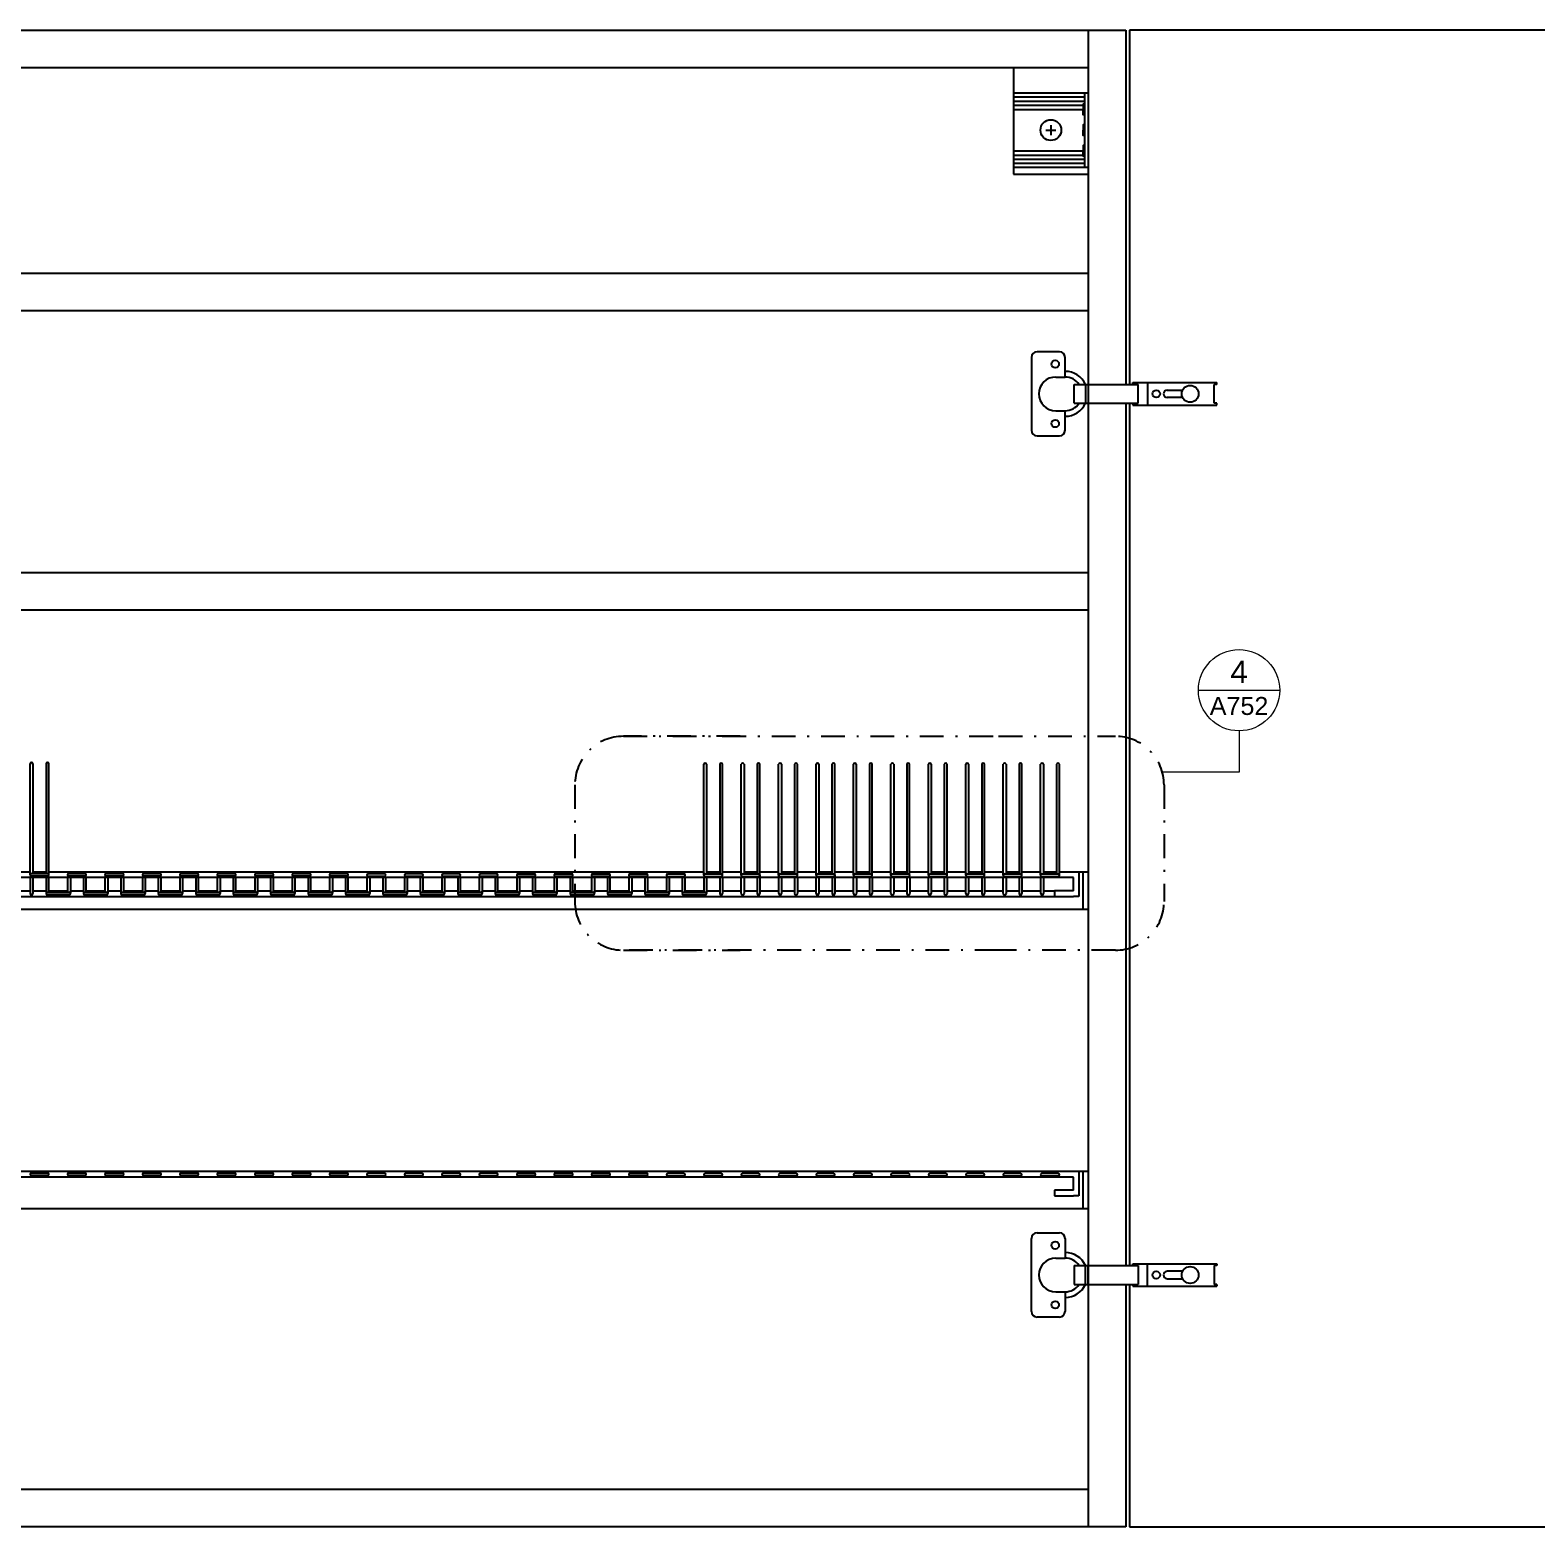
# Model space of a CAD drawing. Header units: millimetres. Extents: x 6386 to 13167, y 3420 to 7732.
# Drawn here: x 6509.9 to 6590.3, y 3715.3 to 3795.3 of the extents above; entities that cross this region are included whole.
import ezdxf
from ezdxf.enums import TextEntityAlignment as Align

# ---------------------------------------------------------------- set-up
doc = ezdxf.new("R2010")
doc.units = ezdxf.units.MM
doc.linetypes.add('TRATTOPUNTO', pattern=[25.4, 12.7, -6.35, 0, -6.35])
doc.layers.add('A-ANNO-SYMB', color=3, linetype='Continuous', lineweight=15)
for name, color, linetype in [('prospetti', 2, 'Continuous'), ('simboli tratteggiati', 1, 'Continuous'), ('viti', 5, 'Continuous')]:
    doc.layers.add(name, color=color, linetype=linetype)
doc.styles.add('ARIAL', font='arial.ttf')
doc.styles.get("Standard").update_dxf_attribs({"font": 'arial.ttf'})

# ---------------------------------------------------------------- blocks, each defined once
blk = doc.blocks.new('DETAGLI')
at = {"layer": 'A-ANNO-SYMB', "linetype": 'Continuous'}
blk.add_line((486.66, 356.17), (504.76, 356.17), dxfattribs=at)
blk.add_circle((495.71, 356.17), 9.05, dxfattribs=at)
for tag, p in [('TAVOLA', (495.71, 362.76)), ('SEZIONE', (495.71, 354.67))]:
    blk.add_attdef(tag, text='', height=5, dxfattribs=at).set_placement(p, align=Align.TOP_CENTER)

msp = doc.modelspace()

# ---------------------------------------------------------------- linework, layer by layer
at = {"layer": 'A-ANNO-SYMB'}
for p, q in [((6574.497, 3757.813), (6574.497, 3755.613)), ((6574.497, 3755.613), (6570.382, 3755.613))]:
    msp.add_line(p, q, dxfattribs=at)
at = {"layer": 'prospetti'}
for p, q in [((6488.431, 3795.268), (6568.431, 3795.268)), ((6566.431, 3795.268), (6566.431, 3715.268)), ((6568.431, 3795.268), (6568.431, 3776.327)), ((6608.431, 3795.268), (6568.631, 3795.268)), ((6568.631, 3795.268), (6568.631, 3776.327)), ((6490.431, 3793.268), (6566.431, 3793.268)), ((6562.431, 3793.268), (6562.431, 3787.567)), ((6562.431, 3787.567), (6566.431, 3787.567)), ((6566.431, 3782.268), (6490.431, 3782.268)), ((6566.431, 3780.268), (6490.431, 3780.268)), ((6568.431, 3775.327), (6568.431, 3729.232)), ((6568.631, 3775.327), (6568.631, 3729.232)), ((6566.431, 3766.268), (6490.431, 3766.268)), ((6566.431, 3764.268), (6490.431, 3764.268)), ((6566.431, 3748.268), (6490.431, 3748.268)), ((6566.431, 3732.268), (6490.431, 3732.268)), ((6568.431, 3728.232), (6568.431, 3715.268)), ((6568.631, 3728.232), (6568.631, 3715.268)), ((6566.431, 3717.268), (6490.431, 3717.268)), ((6568.431, 3715.268), (6488.431, 3715.268)), ((6568.631, 3715.268), (6608.431, 3715.268))]:
    msp.add_line(p, q, dxfattribs=at)
at = {"layer": 'simboli tratteggiati', "linetype": 'TRATTOPUNTO', "ltscale": 0.1}
for p, q in [((6541.591, 3757.524), (6561.639, 3757.524)), ((6561.639, 3746.09), (6541.591, 3746.09))]:
    msp.add_line(p, q, dxfattribs=at)
for points in [[(6547.828, 3757.524), (6541.591, 3757.524, 0.414214), (6538.992, 3754.925), (6538.992, 3748.688, 0.414214), (6541.591, 3746.09), (6547.828, 3746.09)], [(6561.639, 3757.524), (6567.876, 3757.524, -0.414214), (6570.475, 3754.925), (6570.475, 3748.688, -0.414214), (6567.876, 3746.09), (6561.639, 3746.09)]]:
    msp.add_lwpolyline(points, format="xyb", dxfattribs=at)
at = {"layer": 'viti'}
for p, q in [((6562.431, 3791.923), (6562.431, 3787.923)), ((6562.431, 3791.923), (6566.431, 3791.923)), ((6562.431, 3791.923), (6562.431, 3787.923)), ((6562.431, 3791.696), (6566.231, 3791.696)), ((6562.431, 3791.477), (6566.231, 3791.477)), ((6566.231, 3791.923), (6566.231, 3790.947)), ((6562.431, 3791.265), (6566.159, 3791.265)), ((6562.431, 3791.028), (6566.159, 3791.028)), ((6566.231, 3790.947), (6566.231, 3790.003)), ((6566.231, 3790.003), (6566.231, 3788.899)), ((6562.431, 3788.818), (6566.159, 3788.818)), ((6562.431, 3788.58), (6566.159, 3788.58)), ((6562.431, 3788.369), (6566.231, 3788.369)), ((6562.431, 3788.149), (6566.231, 3788.149)), ((6566.231, 3788.899), (6566.231, 3787.923)), ((6566.431, 3787.923), (6562.431, 3787.923)), ((6563.39, 3777.777), (6563.39, 3773.877)), ((6564.89, 3778.077), (6563.69, 3778.077)), ((6565.19, 3776.727), (6565.19, 3777.777)), ((6564.69, 3776.727), (6565.19, 3776.727)), ((6565.68, 3776.327), (6569.101, 3776.327)), ((6565.68, 3775.327), (6565.68, 3776.327)), ((6566.281, 3776.327), (6566.281, 3775.327)), ((6566.431, 3776.327), (6566.431, 3775.327)), ((6568.801, 3776.427), (6573.301, 3776.427)), ((6568.801, 3776.327), (6568.801, 3776.427)), ((6569.101, 3775.327), (6569.101, 3776.327)), ((6569.593, 3776.427), (6569.593, 3775.227)), ((6573.151, 3775.327), (6573.151, 3776.327)), ((6573.301, 3776.327), (6573.151, 3776.327)), ((6573.301, 3776.327), (6573.301, 3776.427)), ((6565.68, 3775.327), (6569.101, 3775.327)), ((6568.801, 3775.327), (6568.801, 3775.227)), ((6568.801, 3775.227), (6573.301, 3775.227)), ((6570.644, 3776.027), (6571.468, 3776.027)), ((6571.468, 3775.627), (6570.644, 3775.627)), ((6573.301, 3775.327), (6573.151, 3775.327)), ((6573.301, 3775.227), (6573.301, 3775.327)), ((6564.69, 3774.927), (6565.19, 3774.927)), ((6565.19, 3773.877), (6565.19, 3774.927)), ((6563.69, 3773.577), (6564.89, 3773.577)), ((6509.885, 3750.118), (6509.885, 3756.049)), ((6510.035, 3756.049), (6510.035, 3750.193)), ((6510.735, 3756.049), (6510.735, 3750.193)), ((6510.885, 3750.118), (6510.885, 3756.049)), ((6545.884, 3750.096), (6545.884, 3756.026)), ((6546.034, 3756.026), (6546.034, 3750.171)), ((6546.734, 3756.026), (6546.734, 3750.171)), ((6546.884, 3750.096), (6546.884, 3756.026)), ((6547.884, 3750.096), (6547.884, 3756.026)), ((6548.034, 3756.026), (6548.034, 3750.171)), ((6548.734, 3756.026), (6548.734, 3750.171)), ((6548.884, 3750.096), (6548.884, 3756.026)), ((6549.884, 3750.096), (6549.884, 3756.026)), ((6550.034, 3756.026), (6550.034, 3750.171)), ((6550.734, 3756.026), (6550.734, 3750.171)), ((6550.884, 3750.096), (6550.884, 3756.026)), ((6551.884, 3750.096), (6551.884, 3756.026)), ((6552.034, 3756.026), (6552.034, 3750.171)), ((6552.734, 3756.026), (6552.734, 3750.171)), ((6552.884, 3750.096), (6552.884, 3756.026)), ((6553.884, 3750.095), (6553.884, 3756.026)), ((6554.034, 3756.026), (6554.034, 3750.17)), ((6554.734, 3756.026), (6554.734, 3750.17)), ((6554.884, 3750.095), (6554.884, 3756.026)), ((6555.884, 3750.095), (6555.884, 3756.026)), ((6556.034, 3756.026), (6556.034, 3750.17)), ((6556.734, 3756.026), (6556.734, 3750.17)), ((6556.884, 3750.095), (6556.884, 3756.026)), ((6557.884, 3750.095), (6557.884, 3756.026)), ((6558.034, 3756.026), (6558.034, 3750.17)), ((6558.734, 3756.026), (6558.734, 3750.17)), ((6558.884, 3750.095), (6558.884, 3756.026)), ((6559.884, 3750.095), (6559.884, 3756.026)), ((6560.034, 3756.026), (6560.034, 3750.17)), ((6560.734, 3756.026), (6560.734, 3750.17)), ((6560.884, 3750.095), (6560.884, 3756.026)), ((6561.884, 3750.095), (6561.884, 3756.026)), ((6562.034, 3756.026), (6562.034, 3750.17)), ((6562.734, 3756.026), (6562.734, 3750.17)), ((6562.884, 3750.095), (6562.884, 3756.026)), ((6563.884, 3750.095), (6563.884, 3756.026)), ((6564.034, 3756.026), (6564.034, 3750.17)), ((6564.734, 3756.026), (6564.734, 3750.17)), ((6564.884, 3750.095), (6564.884, 3756.026)), ((6565.631, 3749.968), (6492.735, 3749.968)), ((6509.885, 3750.268), (6508.885, 3750.268)), ((6509.885, 3749.968), (6509.885, 3749.118)), ((6509.954, 3750.193), (6510.816, 3750.193)), ((6510.816, 3750.043), (6509.954, 3750.043)), ((6510.735, 3750.268), (6510.035, 3750.268)), ((6510.035, 3749.968), (6510.035, 3749.118)), ((6510.735, 3749.968), (6510.735, 3749.118)), ((6545.884, 3750.268), (6510.885, 3750.268)), ((6510.885, 3749.193), (6510.885, 3749.968)), ((6511.885, 3749.968), (6511.885, 3749.193)), ((6511.954, 3750.193), (6512.816, 3750.193)), ((6512.816, 3750.043), (6511.954, 3750.043)), ((6512.035, 3749.968), (6512.035, 3749.118)), ((6512.735, 3749.968), (6512.735, 3749.118)), ((6512.885, 3749.193), (6512.885, 3749.968)), ((6513.885, 3749.968), (6513.885, 3749.193)), ((6513.954, 3750.193), (6514.816, 3750.193)), ((6514.816, 3750.043), (6513.954, 3750.043)), ((6514.035, 3749.968), (6514.035, 3749.118)), ((6514.735, 3749.968), (6514.735, 3749.118)), ((6514.885, 3749.193), (6514.885, 3749.968)), ((6515.885, 3749.968), (6515.885, 3749.193)), ((6515.954, 3750.193), (6516.816, 3750.193)), ((6516.816, 3750.043), (6515.954, 3750.043)), ((6516.035, 3749.968), (6516.035, 3749.118)), ((6516.735, 3749.968), (6516.735, 3749.118)), ((6516.885, 3749.193), (6516.885, 3749.968)), ((6517.885, 3749.968), (6517.885, 3749.193)), ((6517.954, 3750.193), (6518.816, 3750.193)), ((6518.816, 3750.043), (6517.954, 3750.043)), ((6518.035, 3749.968), (6518.035, 3749.118)), ((6518.735, 3749.968), (6518.735, 3749.118)), ((6518.885, 3749.193), (6518.885, 3749.968)), ((6519.885, 3749.968), (6519.885, 3749.193)), ((6519.954, 3750.193), (6520.816, 3750.193)), ((6520.816, 3750.043), (6519.954, 3750.043)), ((6520.035, 3749.968), (6520.035, 3749.118)), ((6520.735, 3749.968), (6520.735, 3749.118)), ((6520.885, 3749.193), (6520.885, 3749.968)), ((6521.885, 3749.968), (6521.885, 3749.193)), ((6521.954, 3750.193), (6522.816, 3750.193)), ((6522.816, 3750.043), (6521.954, 3750.043)), ((6522.035, 3749.968), (6522.035, 3749.118)), ((6522.735, 3749.968), (6522.735, 3749.118)), ((6522.885, 3749.193), (6522.885, 3749.968)), ((6523.885, 3749.968), (6523.885, 3749.193)), ((6523.954, 3750.193), (6524.816, 3750.193)), ((6524.816, 3750.043), (6523.954, 3750.043)), ((6524.035, 3749.968), (6524.035, 3749.118)), ((6524.735, 3749.968), (6524.735, 3749.118)), ((6524.885, 3749.193), (6524.885, 3749.968)), ((6525.885, 3749.968), (6525.885, 3749.193)), ((6525.954, 3750.193), (6526.816, 3750.193)), ((6526.816, 3750.043), (6525.954, 3750.043)), ((6526.035, 3749.968), (6526.035, 3749.118)), ((6526.735, 3749.968), (6526.735, 3749.118)), ((6526.885, 3749.193), (6526.885, 3749.968)), ((6527.885, 3750.118), (6527.885, 3750.1)), ((6527.885, 3749.968), (6527.885, 3749.193)), ((6527.954, 3750.184), (6528.816, 3750.184)), ((6528.816, 3750.034), (6527.954, 3750.034)), ((6528.035, 3749.968), (6528.035, 3749.118)), ((6528.735, 3749.968), (6528.735, 3749.118)), ((6528.885, 3749.193), (6528.885, 3749.968)), ((6529.885, 3750.118), (6529.885, 3750.1)), ((6529.885, 3749.968), (6529.885, 3749.193)), ((6529.954, 3750.184), (6530.816, 3750.184)), ((6530.816, 3750.034), (6529.954, 3750.034)), ((6530.035, 3749.968), (6530.035, 3749.118)), ((6530.735, 3749.968), (6530.735, 3749.118)), ((6530.885, 3749.193), (6530.885, 3749.968)), ((6531.885, 3750.118), (6531.885, 3750.1)), ((6531.885, 3749.968), (6531.885, 3749.193)), ((6531.954, 3750.184), (6532.816, 3750.184)), ((6532.816, 3750.034), (6531.954, 3750.034)), ((6532.035, 3749.968), (6532.035, 3749.118)), ((6532.735, 3749.968), (6532.735, 3749.118)), ((6532.885, 3749.193), (6532.885, 3749.968)), ((6533.885, 3750.118), (6533.885, 3750.1)), ((6533.885, 3749.968), (6533.885, 3749.193)), ((6533.954, 3750.184), (6534.816, 3750.184)), ((6534.816, 3750.034), (6533.954, 3750.034)), ((6534.035, 3749.968), (6534.035, 3749.118)), ((6534.735, 3749.968), (6534.735, 3749.118)), ((6534.885, 3749.193), (6534.885, 3749.968)), ((6535.885, 3750.118), (6535.885, 3750.09)), ((6535.885, 3749.968), (6535.885, 3749.193)), ((6535.954, 3750.177), (6536.815, 3750.177)), ((6536.815, 3750.027), (6535.954, 3750.027)), ((6536.035, 3749.968), (6536.035, 3749.118)), ((6536.735, 3749.968), (6536.735, 3749.118)), ((6536.885, 3749.193), (6536.885, 3749.968)), ((6537.885, 3750.118), (6537.885, 3750.09)), ((6537.885, 3749.968), (6537.885, 3749.193)), ((6537.954, 3750.177), (6538.815, 3750.177)), ((6538.815, 3750.027), (6537.954, 3750.027)), ((6538.035, 3749.968), (6538.035, 3749.118)), ((6538.735, 3749.968), (6538.735, 3749.118)), ((6538.885, 3749.193), (6538.885, 3749.968)), ((6539.885, 3750.118), (6539.885, 3750.09)), ((6539.885, 3749.968), (6539.885, 3749.193)), ((6539.954, 3750.177), (6540.815, 3750.177)), ((6540.815, 3750.027), (6539.954, 3750.027)), ((6540.035, 3749.968), (6540.035, 3749.118)), ((6540.735, 3749.968), (6540.735, 3749.118)), ((6540.885, 3749.193), (6540.885, 3749.968)), ((6541.885, 3750.118), (6541.885, 3750.09)), ((6541.885, 3749.968), (6541.885, 3749.193)), ((6541.954, 3750.177), (6542.815, 3750.177)), ((6542.815, 3750.027), (6541.954, 3750.027)), ((6542.035, 3749.968), (6542.035, 3749.118)), ((6542.735, 3749.968), (6542.735, 3749.118)), ((6542.885, 3749.193), (6542.885, 3749.968)), ((6543.885, 3750.109), (6543.885, 3750.082)), ((6543.885, 3749.968), (6543.885, 3749.193)), ((6543.953, 3750.17), (6544.815, 3750.17)), ((6544.815, 3750.02), (6543.953, 3750.02)), ((6544.035, 3749.968), (6544.035, 3749.118)), ((6544.735, 3749.968), (6544.735, 3749.118)), ((6544.885, 3749.193), (6544.885, 3749.968)), ((6545.885, 3750.118), (6545.885, 3750.082)), ((6545.885, 3749.968), (6545.885, 3749.193)), ((6545.953, 3750.17), (6546.815, 3750.17)), ((6546.815, 3750.02), (6545.953, 3750.02)), ((6546.734, 3750.268), (6546.034, 3750.268)), ((6546.035, 3749.968), (6546.035, 3749.118)), ((6546.735, 3749.968), (6546.735, 3749.118)), ((6547.884, 3750.268), (6546.884, 3750.268)), ((6546.885, 3749.968), (6546.885, 3749.118)), ((6547.885, 3750.109), (6547.885, 3750.082)), ((6547.885, 3749.118), (6547.885, 3749.968)), ((6547.953, 3750.17), (6548.815, 3750.17)), ((6548.815, 3750.02), (6547.953, 3750.02)), ((6548.734, 3750.268), (6548.034, 3750.268)), ((6548.035, 3749.968), (6548.035, 3749.118)), ((6548.735, 3750.043), (6548.735, 3749.118)), ((6549.884, 3750.268), (6548.884, 3750.268)), ((6548.885, 3750.118), (6548.885, 3749.118)), ((6549.885, 3749.118), (6549.885, 3750.118)), ((6549.885, 3750.109), (6549.885, 3750.082)), ((6549.953, 3750.17), (6550.815, 3750.17)), ((6550.815, 3750.02), (6549.953, 3750.02)), ((6550.734, 3750.268), (6550.034, 3750.268)), ((6550.035, 3750.043), (6550.035, 3749.118)), ((6550.735, 3749.968), (6550.735, 3749.118)), ((6551.884, 3750.268), (6550.884, 3750.268)), ((6550.885, 3749.968), (6550.885, 3749.118)), ((6551.885, 3750.121), (6551.885, 3750.082)), ((6551.885, 3749.118), (6551.885, 3749.968)), ((6551.953, 3750.17), (6552.815, 3750.17)), ((6552.815, 3750.02), (6551.953, 3750.02)), ((6552.734, 3750.268), (6552.034, 3750.268)), ((6552.035, 3749.968), (6552.035, 3749.118)), ((6552.735, 3750.043), (6552.735, 3749.118)), ((6553.884, 3750.268), (6552.884, 3750.268)), ((6552.885, 3750.118), (6552.885, 3749.118)), ((6553.885, 3749.118), (6553.885, 3749.968)), ((6553.953, 3750.17), (6554.815, 3750.17)), ((6554.815, 3750.02), (6553.953, 3750.02)), ((6554.734, 3750.268), (6554.034, 3750.268)), ((6554.035, 3749.968), (6554.035, 3749.118)), ((6554.735, 3749.968), (6554.735, 3749.118)), ((6555.884, 3750.268), (6554.884, 3750.268)), ((6554.885, 3749.968), (6554.885, 3749.118)), ((6555.885, 3749.118), (6555.885, 3749.968)), ((6555.953, 3750.17), (6556.815, 3750.17)), ((6556.815, 3750.02), (6555.953, 3750.02)), ((6556.734, 3750.268), (6556.034, 3750.268)), ((6556.035, 3749.968), (6556.035, 3749.118)), ((6556.735, 3749.968), (6556.735, 3749.118)), ((6557.884, 3750.268), (6556.884, 3750.268)), ((6556.885, 3749.968), (6556.885, 3749.118)), ((6557.885, 3749.118), (6557.885, 3749.968)), ((6557.953, 3750.17), (6558.815, 3750.17)), ((6558.815, 3750.02), (6557.953, 3750.02)), ((6558.734, 3750.268), (6558.034, 3750.268)), ((6558.035, 3749.968), (6558.035, 3749.118)), ((6558.735, 3749.968), (6558.735, 3749.118)), ((6559.884, 3750.268), (6558.884, 3750.268)), ((6558.885, 3749.968), (6558.885, 3749.118)), ((6559.885, 3749.118), (6559.885, 3749.968)), ((6559.953, 3750.17), (6560.815, 3750.17)), ((6560.815, 3750.02), (6559.953, 3750.02)), ((6560.734, 3750.268), (6560.034, 3750.268)), ((6560.035, 3749.968), (6560.035, 3749.118)), ((6560.735, 3749.968), (6560.735, 3749.118)), ((6561.884, 3750.268), (6560.884, 3750.268)), ((6560.885, 3749.968), (6560.885, 3749.118)), ((6561.885, 3750.109), (6561.885, 3750.082)), ((6561.885, 3749.118), (6561.885, 3749.968)), ((6561.953, 3750.17), (6562.815, 3750.17)), ((6562.815, 3750.02), (6561.953, 3750.02)), ((6562.734, 3750.268), (6562.034, 3750.268)), ((6562.035, 3749.968), (6562.035, 3749.118)), ((6562.735, 3749.968), (6562.735, 3749.118)), ((6563.884, 3750.268), (6562.884, 3750.268)), ((6562.885, 3749.968), (6562.885, 3749.118)), ((6563.885, 3749.118), (6563.885, 3749.968)), ((6563.953, 3750.17), (6564.815, 3750.17)), ((6564.815, 3750.02), (6563.953, 3750.02)), ((6564.734, 3750.268), (6564.034, 3750.268)), ((6564.035, 3749.968), (6564.035, 3749.118)), ((6566.431, 3750.268), (6564.884, 3750.268)), ((6565.631, 3749.268), (6565.631, 3749.968)), ((6565.931, 3750.268), (6565.931, 3748.968)), ((6566.131, 3750.268), (6566.131, 3748.268)), ((6492.231, 3748.968), (6564.631, 3748.968)), ((6508.885, 3749.268), (6509.885, 3749.268)), ((6510.035, 3749.268), (6510.735, 3749.268)), ((6510.804, 3749.193), (6511.966, 3749.193)), ((6511.966, 3749.043), (6510.804, 3749.043)), ((6510.885, 3749.268), (6511.885, 3749.268)), ((6512.035, 3749.268), (6512.735, 3749.268)), ((6512.804, 3749.193), (6513.966, 3749.193)), ((6513.966, 3749.043), (6512.804, 3749.043)), ((6512.885, 3749.268), (6513.885, 3749.268)), ((6514.035, 3749.268), (6514.735, 3749.268)), ((6514.804, 3749.193), (6515.966, 3749.193)), ((6515.966, 3749.043), (6514.804, 3749.043)), ((6514.885, 3749.268), (6515.885, 3749.268)), ((6516.035, 3749.268), (6516.735, 3749.268)), ((6516.804, 3749.193), (6517.966, 3749.193)), ((6517.966, 3749.043), (6516.804, 3749.043)), ((6516.885, 3749.268), (6517.885, 3749.268)), ((6518.035, 3749.268), (6518.735, 3749.268)), ((6518.804, 3749.193), (6519.966, 3749.193)), ((6519.966, 3749.043), (6518.804, 3749.043)), ((6518.885, 3749.268), (6519.885, 3749.268)), ((6520.035, 3749.268), (6520.735, 3749.268)), ((6520.804, 3749.193), (6521.966, 3749.193)), ((6521.966, 3749.043), (6520.804, 3749.043)), ((6520.885, 3749.268), (6521.885, 3749.268)), ((6522.035, 3749.268), (6522.735, 3749.268)), ((6522.804, 3749.193), (6523.966, 3749.193)), ((6523.966, 3749.043), (6522.804, 3749.043)), ((6522.885, 3749.268), (6523.885, 3749.268)), ((6524.035, 3749.268), (6524.735, 3749.268)), ((6524.804, 3749.193), (6525.966, 3749.193)), ((6525.966, 3749.043), (6524.804, 3749.043)), ((6524.885, 3749.268), (6525.885, 3749.268)), ((6526.035, 3749.268), (6526.735, 3749.268)), ((6526.804, 3749.193), (6527.966, 3749.193)), ((6527.966, 3749.043), (6526.804, 3749.043)), ((6526.885, 3749.268), (6527.885, 3749.268)), ((6528.035, 3749.268), (6528.735, 3749.268)), ((6528.805, 3749.193), (6529.966, 3749.193)), ((6529.966, 3749.043), (6528.805, 3749.043)), ((6528.885, 3749.268), (6529.885, 3749.268)), ((6530.035, 3749.268), (6530.735, 3749.268)), ((6530.805, 3749.193), (6531.966, 3749.193)), ((6531.966, 3749.043), (6530.805, 3749.043)), ((6530.885, 3749.268), (6531.885, 3749.268)), ((6532.035, 3749.268), (6532.735, 3749.268)), ((6532.805, 3749.193), (6533.966, 3749.193)), ((6533.966, 3749.043), (6532.805, 3749.043)), ((6532.885, 3749.268), (6533.885, 3749.268)), ((6534.035, 3749.268), (6534.735, 3749.268)), ((6534.805, 3749.193), (6535.966, 3749.193)), ((6535.966, 3749.043), (6534.805, 3749.043)), ((6534.885, 3749.268), (6535.885, 3749.268)), ((6536.035, 3749.268), (6536.735, 3749.268)), ((6536.805, 3749.193), (6537.966, 3749.193)), ((6537.966, 3749.043), (6536.805, 3749.043)), ((6536.885, 3749.268), (6537.885, 3749.268)), ((6538.035, 3749.268), (6538.735, 3749.268)), ((6538.805, 3749.193), (6539.966, 3749.193)), ((6539.966, 3749.043), (6538.805, 3749.043)), ((6538.885, 3749.268), (6539.885, 3749.268)), ((6540.035, 3749.268), (6540.735, 3749.268)), ((6540.805, 3749.193), (6541.966, 3749.193)), ((6541.966, 3749.043), (6540.805, 3749.043)), ((6540.885, 3749.268), (6541.885, 3749.268)), ((6542.035, 3749.268), (6542.735, 3749.268)), ((6542.805, 3749.193), (6543.966, 3749.193)), ((6543.966, 3749.043), (6542.805, 3749.043)), ((6542.885, 3749.268), (6543.885, 3749.268)), ((6544.035, 3749.268), (6544.735, 3749.268)), ((6544.805, 3749.193), (6545.966, 3749.193)), ((6545.966, 3749.043), (6544.805, 3749.043)), ((6544.885, 3749.268), (6545.885, 3749.268)), ((6546.035, 3749.268), (6546.735, 3749.268)), ((6546.885, 3749.268), (6547.885, 3749.268)), ((6548.035, 3749.268), (6548.735, 3749.268)), ((6548.885, 3749.268), (6549.885, 3749.268)), ((6550.035, 3749.268), (6550.735, 3749.268)), ((6550.885, 3749.268), (6551.885, 3749.268)), ((6552.035, 3749.268), (6552.735, 3749.268)), ((6552.885, 3749.268), (6553.885, 3749.268)), ((6554.035, 3749.268), (6554.735, 3749.268)), ((6554.885, 3749.268), (6555.885, 3749.268)), ((6556.035, 3749.268), (6556.735, 3749.268)), ((6556.885, 3749.268), (6557.885, 3749.268)), ((6558.035, 3749.268), (6558.735, 3749.268)), ((6558.885, 3749.268), (6559.885, 3749.268)), ((6560.035, 3749.268), (6560.735, 3749.268)), ((6560.885, 3749.268), (6561.885, 3749.268)), ((6562.035, 3749.268), (6562.735, 3749.268)), ((6562.885, 3749.268), (6563.885, 3749.268)), ((6564.035, 3749.268), (6564.631, 3749.268)), ((6565.631, 3749.268), (6564.631, 3749.268)), ((6564.631, 3749.268), (6564.631, 3748.968)), ((6564.631, 3748.968), (6565.631, 3748.968)), ((6565.931, 3748.968), (6565.631, 3748.968)), ((6566.431, 3734.268), (6490.431, 3734.268)), ((6509.954, 3734.193), (6510.816, 3734.193)), ((6511.954, 3734.193), (6512.816, 3734.193)), ((6513.954, 3734.193), (6514.816, 3734.193)), ((6515.954, 3734.193), (6516.816, 3734.193)), ((6517.954, 3734.193), (6518.816, 3734.193)), ((6519.954, 3734.193), (6520.816, 3734.193)), ((6521.954, 3734.193), (6522.816, 3734.193)), ((6523.954, 3734.193), (6524.816, 3734.193)), ((6525.954, 3734.193), (6526.816, 3734.193)), ((6565.931, 3734.268), (6565.931, 3732.968)), ((6566.131, 3734.268), (6566.131, 3732.268)), ((6565.631, 3733.968), (6491.231, 3733.968)), ((6510.816, 3734.043), (6509.954, 3734.043)), ((6512.816, 3734.043), (6511.954, 3734.043)), ((6514.816, 3734.043), (6513.954, 3734.043)), ((6516.816, 3734.043), (6515.954, 3734.043)), ((6518.816, 3734.043), (6517.954, 3734.043)), ((6520.816, 3734.043), (6519.954, 3734.043)), ((6522.816, 3734.043), (6521.954, 3734.043)), ((6524.816, 3734.043), (6523.954, 3734.043)), ((6526.816, 3734.043), (6525.954, 3734.043)), ((6527.954, 3734.184), (6528.816, 3734.184)), ((6528.816, 3734.034), (6527.954, 3734.034)), ((6529.954, 3734.184), (6530.816, 3734.184)), ((6530.816, 3734.034), (6529.954, 3734.034)), ((6531.954, 3734.184), (6532.816, 3734.184)), ((6532.816, 3734.034), (6531.954, 3734.034)), ((6533.954, 3734.184), (6534.816, 3734.184)), ((6534.816, 3734.034), (6533.954, 3734.034)), ((6535.954, 3734.177), (6536.815, 3734.177)), ((6536.815, 3734.027), (6535.954, 3734.027)), ((6537.954, 3734.177), (6538.815, 3734.177)), ((6538.815, 3734.027), (6537.954, 3734.027)), ((6539.954, 3734.177), (6540.815, 3734.177)), ((6540.815, 3734.027), (6539.954, 3734.027)), ((6541.954, 3734.177), (6542.815, 3734.177)), ((6542.815, 3734.027), (6541.954, 3734.027)), ((6543.953, 3734.17), (6544.815, 3734.17)), ((6544.815, 3734.02), (6543.953, 3734.02)), ((6545.953, 3734.17), (6546.815, 3734.17)), ((6546.815, 3734.02), (6545.953, 3734.02)), ((6547.953, 3734.17), (6548.815, 3734.17)), ((6548.815, 3734.02), (6547.953, 3734.02)), ((6549.953, 3734.17), (6550.815, 3734.17)), ((6550.815, 3734.02), (6549.953, 3734.02)), ((6551.953, 3734.17), (6552.815, 3734.17)), ((6552.815, 3734.02), (6551.953, 3734.02)), ((6553.953, 3734.17), (6554.815, 3734.17)), ((6554.815, 3734.02), (6553.953, 3734.02)), ((6555.953, 3734.17), (6556.815, 3734.17)), ((6556.815, 3734.02), (6555.953, 3734.02)), ((6557.953, 3734.17), (6558.815, 3734.17)), ((6558.815, 3734.02), (6557.953, 3734.02)), ((6559.953, 3734.17), (6560.815, 3734.17)), ((6560.815, 3734.02), (6559.953, 3734.02)), ((6561.953, 3734.17), (6562.815, 3734.17)), ((6562.815, 3734.02), (6561.953, 3734.02)), ((6563.953, 3734.17), (6564.815, 3734.17)), ((6564.815, 3734.02), (6563.953, 3734.02)), ((6565.631, 3733.268), (6565.631, 3733.968)), ((6565.631, 3733.268), (6564.631, 3733.268)), ((6564.631, 3733.268), (6564.631, 3732.968)), ((6564.631, 3732.968), (6565.631, 3732.968)), ((6565.931, 3732.968), (6565.631, 3732.968)), ((6563.69, 3730.982), (6564.89, 3730.982)), ((6563.39, 3726.782), (6563.39, 3730.682)), ((6565.19, 3730.682), (6565.19, 3729.632)), ((6564.69, 3729.632), (6565.19, 3729.632)), ((6565.68, 3729.232), (6569.101, 3729.232)), ((6565.68, 3729.232), (6565.68, 3728.232)), ((6566.281, 3728.232), (6566.281, 3729.232)), ((6566.431, 3728.232), (6566.431, 3729.232)), ((6568.801, 3729.232), (6568.801, 3729.332)), ((6568.801, 3729.332), (6573.301, 3729.332)), ((6569.101, 3729.232), (6569.101, 3728.232)), ((6569.593, 3728.132), (6569.593, 3729.332)), ((6571.468, 3728.932), (6570.644, 3728.932)), ((6573.151, 3729.232), (6573.151, 3728.232)), ((6573.301, 3729.232), (6573.151, 3729.232)), ((6573.301, 3729.332), (6573.301, 3729.232)), ((6564.69, 3727.832), (6565.19, 3727.832)), ((6565.19, 3727.832), (6565.19, 3726.782)), ((6565.68, 3728.232), (6569.101, 3728.232)), ((6568.801, 3728.232), (6568.801, 3728.132)), ((6568.801, 3728.132), (6573.301, 3728.132)), ((6570.644, 3728.532), (6571.468, 3728.532)), ((6573.301, 3728.232), (6573.151, 3728.232)), ((6573.301, 3728.232), (6573.301, 3728.132)), ((6564.89, 3726.482), (6563.69, 3726.482))]:
    msp.add_line(p, q, dxfattribs=at)
at = {"layer": 'viti', "linetype": 'Continuous'}
for p, q in [((6564.163, 3789.923), (6564.699, 3789.923)), ((6564.431, 3790.191), (6564.431, 3789.655))]:
    msp.add_line(p, q, dxfattribs=at)
at = {"layer": 'viti'}
for points in [[(6566.201, 3791.313), (6566.159, 3791.313), (6566.159, 3791.056)], [(6566.231, 3791.312), (6566.159, 3791.312), (6566.159, 3791.028)], [(6566.231, 3791.312), (6566.159, 3791.312), (6566.159, 3791.028)], [(6566.231, 3790.743), (6566.159, 3790.743), (6566.159, 3791.028)], [(6566.231, 3790.743), (6566.159, 3790.743), (6566.159, 3791.028)], [(6566.231, 3790.208), (6566.159, 3790.208), (6566.159, 3789.923)], [(6566.231, 3790.208), (6566.159, 3790.208), (6566.159, 3789.923)], [(6566.231, 3789.638), (6566.159, 3789.638), (6566.159, 3789.923)], [(6566.231, 3789.638), (6566.159, 3789.638), (6566.159, 3789.923)], [(6566.231, 3789.103), (6566.159, 3789.103), (6566.159, 3788.818)], [(6566.231, 3789.103), (6566.159, 3789.103), (6566.159, 3788.818)], [(6566.231, 3788.533), (6566.159, 3788.533), (6566.159, 3788.818)], [(6566.231, 3788.533), (6566.159, 3788.533), (6566.159, 3788.818)]]:
    msp.add_lwpolyline(points, dxfattribs=at)
for centre, radius in [((6564.431, 3789.923), 0.556), ((6564.663, 3777.421), 0.2), ((6571.871, 3775.827), 0.45), ((6570.063, 3775.827), 0.2), ((6564.663, 3774.239), 0.2), ((6564.663, 3730.32), 0.2), ((6570.063, 3728.732), 0.2), ((6571.871, 3728.732), 0.45), ((6564.663, 3727.138), 0.2)]:
    msp.add_circle(centre, radius, dxfattribs=at)
for centre, radius, start, end in [((6563.69, 3777.777), 0.3, 90, 180), ((6564.89, 3777.777), 0.3, 0, 90), ((6565.19, 3775.827), 1.2, 24.62432, 90), ((6564.69, 3775.827), 0.9, 90, 270), ((6565.19, 3775.827), 0.9, 33.74899, 90), ((6565.19, 3775.827), 0.9, 270, 326.25101), ((6565.19, 3775.827), 1.2, 270, 335.37568), ((6570.644, 3775.827), 0.2, 90, 180), ((6570.644, 3775.827), 0.2, 180, 270), ((6563.69, 3773.877), 0.3, 180, 270), ((6564.89, 3773.877), 0.3, 270, 0), ((6509.96, 3756.043), 0.0753, 4.69191, 175.30809), ((6510.81, 3756.043), 0.0753, 4.69191, 175.30809), ((6545.959, 3756.02), 0.0753, 4.69191, 175.30809), ((6546.809, 3756.02), 0.0753, 4.69191, 175.30809), ((6547.959, 3756.02), 0.0753, 4.69191, 175.30809), ((6548.809, 3756.02), 0.0753, 4.69191, 175.30809), ((6549.959, 3756.02), 0.0753, 4.69191, 175.30809), ((6550.809, 3756.02), 0.0753, 4.69191, 175.30809), ((6551.959, 3756.02), 0.0753, 4.69191, 175.30809), ((6552.809, 3756.02), 0.0753, 4.69191, 175.30809), ((6553.959, 3756.02), 0.0753, 4.69191, 175.30809), ((6554.809, 3756.02), 0.0753, 4.69191, 175.30809), ((6555.959, 3756.02), 0.0753, 4.69191, 175.30809), ((6556.809, 3756.02), 0.0753, 4.69191, 175.30809), ((6557.959, 3756.02), 0.0753, 4.69191, 175.30809), ((6558.809, 3756.02), 0.0753, 4.69191, 175.30809), ((6559.959, 3756.02), 0.0753, 4.69191, 175.30809), ((6560.809, 3756.02), 0.0753, 4.69191, 175.30809), ((6561.959, 3756.02), 0.0753, 4.69191, 175.30809), ((6562.809, 3756.02), 0.0753, 4.69191, 175.30809), ((6563.959, 3756.02), 0.0753, 4.69191, 175.30809), ((6564.809, 3756.02), 0.0753, 4.69191, 175.30809), ((6509.961, 3750.118), 0.0753, 94.69191, 265.30809), ((6510.81, 3750.118), 0.0753, 274.69191, 85.30809), ((6511.961, 3750.118), 0.0753, 94.69191, 265.30809), ((6512.81, 3750.118), 0.0753, 274.69191, 85.30809), ((6513.961, 3750.118), 0.0753, 94.69191, 265.30809), ((6514.81, 3750.118), 0.0753, 274.69191, 85.30809), ((6515.961, 3750.118), 0.0753, 94.69191, 265.30809), ((6516.81, 3750.118), 0.0753, 274.69191, 85.30809), ((6517.961, 3750.118), 0.0753, 94.69191, 265.30809), ((6518.81, 3750.118), 0.0753, 274.69191, 85.30809), ((6519.961, 3750.118), 0.0753, 94.69191, 265.30809), ((6520.81, 3750.118), 0.0753, 274.69191, 85.30809), ((6521.961, 3750.118), 0.0753, 94.69191, 265.30809), ((6522.81, 3750.118), 0.0753, 274.69191, 85.30809), ((6523.961, 3750.118), 0.0753, 94.69191, 265.30809), ((6524.81, 3750.118), 0.0753, 274.69191, 85.30809), ((6525.961, 3750.118), 0.0753, 94.69191, 265.30809), ((6526.81, 3750.118), 0.0753, 274.69191, 85.30809), ((6527.96, 3750.109), 0.0753, 94.69191, 265.30809), ((6528.81, 3750.109), 0.0753, 274.69191, 85.30809), ((6529.96, 3750.109), 0.0753, 94.69191, 265.30809), ((6530.81, 3750.109), 0.0753, 274.69191, 85.30809), ((6531.96, 3750.109), 0.0753, 94.69191, 265.30809), ((6532.81, 3750.109), 0.0753, 274.69191, 85.30809), ((6533.96, 3750.109), 0.0753, 94.69191, 265.30809), ((6534.81, 3750.109), 0.0753, 274.69191, 85.30809), ((6535.96, 3750.102), 0.0753, 94.69191, 265.30809), ((6536.809, 3750.102), 0.0753, 274.69191, 85.30809), ((6537.96, 3750.102), 0.0753, 94.69191, 265.30809), ((6538.809, 3750.102), 0.0753, 274.69191, 85.30809), ((6539.96, 3750.102), 0.0753, 94.69191, 265.30809), ((6540.809, 3750.102), 0.0753, 274.69191, 85.30809), ((6541.96, 3750.102), 0.0753, 94.69191, 265.30809), ((6542.809, 3750.102), 0.0753, 274.69191, 85.30809), ((6543.959, 3750.095), 0.0753, 94.69191, 265.30809), ((6544.809, 3750.095), 0.0753, 274.69191, 85.30809), ((6545.959, 3750.095), 0.0753, 94.69191, 265.30809), ((6546.809, 3750.095), 0.0753, 274.69191, 85.30809), ((6547.959, 3750.095), 0.0753, 94.69191, 265.30809), ((6548.809, 3750.095), 0.0753, 274.69191, 85.30809), ((6549.959, 3750.095), 0.0753, 94.69191, 265.30809), ((6550.809, 3750.095), 0.0753, 274.69191, 85.30809), ((6551.959, 3750.095), 0.0753, 94.69191, 265.30809), ((6552.809, 3750.095), 0.0753, 274.69191, 85.30809), ((6553.959, 3750.095), 0.0753, 94.69191, 265.30809), ((6554.809, 3750.095), 0.0753, 274.69191, 85.30809), ((6555.959, 3750.095), 0.0753, 94.69191, 265.30809), ((6556.809, 3750.095), 0.0753, 274.69191, 85.30809), ((6557.959, 3750.095), 0.0753, 94.69191, 265.30809), ((6558.809, 3750.095), 0.0753, 274.69191, 85.30809), ((6559.959, 3750.095), 0.0753, 94.69191, 265.30809), ((6560.809, 3750.095), 0.0753, 274.69191, 85.30809), ((6561.959, 3750.095), 0.0753, 94.69191, 265.30809), ((6562.809, 3750.095), 0.0753, 274.69191, 85.30809), ((6563.959, 3750.095), 0.0753, 94.69191, 265.30809), ((6564.809, 3750.095), 0.0753, 274.69191, 85.30809), ((6509.96, 3749.124), 0.0753, 184.69191, 355.30809), ((6510.811, 3749.118), 0.0753, 94.69191, 265.30809), ((6511.96, 3749.118), 0.0753, 274.69191, 85.30809), ((6512.811, 3749.118), 0.0753, 94.69191, 265.30809), ((6513.96, 3749.118), 0.0753, 274.69191, 85.30809), ((6514.811, 3749.118), 0.0753, 94.69191, 265.30809), ((6515.96, 3749.118), 0.0753, 274.69191, 85.30809), ((6516.811, 3749.118), 0.0753, 94.69191, 265.30809), ((6517.96, 3749.118), 0.0753, 274.69191, 85.30809), ((6518.811, 3749.118), 0.0753, 94.69191, 265.30809), ((6519.96, 3749.118), 0.0753, 274.69191, 85.30809), ((6520.811, 3749.118), 0.0753, 94.69191, 265.30809), ((6521.96, 3749.118), 0.0753, 274.69191, 85.30809), ((6522.811, 3749.118), 0.0753, 94.69191, 265.30809), ((6523.96, 3749.118), 0.0753, 274.69191, 85.30809), ((6524.811, 3749.118), 0.0753, 94.69191, 265.30809), ((6525.96, 3749.118), 0.0753, 274.69191, 85.30809), ((6526.811, 3749.118), 0.0753, 94.69191, 265.30809), ((6527.96, 3749.118), 0.0753, 274.69191, 85.30809), ((6528.811, 3749.118), 0.0753, 94.69191, 265.30809), ((6529.96, 3749.118), 0.0753, 274.69191, 85.30809), ((6530.811, 3749.118), 0.0753, 94.69191, 265.30809), ((6531.96, 3749.118), 0.0753, 274.69191, 85.30809), ((6532.811, 3749.118), 0.0753, 94.69191, 265.30809), ((6533.96, 3749.118), 0.0753, 274.69191, 85.30809), ((6534.811, 3749.118), 0.0753, 94.69191, 265.30809), ((6535.96, 3749.118), 0.0753, 274.69191, 85.30809), ((6536.811, 3749.118), 0.0753, 94.69191, 265.30809), ((6537.96, 3749.118), 0.0753, 274.69191, 85.30809), ((6538.811, 3749.118), 0.0753, 94.69191, 265.30809), ((6539.96, 3749.118), 0.0753, 274.69191, 85.30809), ((6540.811, 3749.118), 0.0753, 94.69191, 265.30809), ((6541.96, 3749.118), 0.0753, 274.69191, 85.30809), ((6542.811, 3749.118), 0.0753, 94.69191, 265.30809), ((6543.96, 3749.118), 0.0753, 274.69191, 85.30809), ((6544.811, 3749.118), 0.0753, 94.69191, 265.30809), ((6545.96, 3749.118), 0.0753, 274.69191, 85.30809), ((6546.81, 3749.124), 0.0753, 184.69191, 355.30809), ((6547.96, 3749.124), 0.0753, 184.69191, 355.30809), ((6548.81, 3749.124), 0.0753, 184.69191, 355.30809), ((6549.96, 3749.124), 0.0753, 184.69191, 355.30809), ((6550.81, 3749.124), 0.0753, 184.69191, 355.30809), ((6551.96, 3749.124), 0.0753, 184.69191, 355.30809), ((6552.81, 3749.124), 0.0753, 184.69191, 355.30809), ((6553.96, 3749.124), 0.0753, 184.69191, 355.30809), ((6554.81, 3749.124), 0.0753, 184.69191, 355.30809), ((6555.96, 3749.124), 0.0753, 184.69191, 355.30809), ((6556.81, 3749.124), 0.0753, 184.69191, 355.30809), ((6557.96, 3749.124), 0.0753, 184.69191, 355.30809), ((6558.81, 3749.124), 0.0753, 184.69191, 355.30809), ((6559.96, 3749.124), 0.0753, 184.69191, 355.30809), ((6560.81, 3749.124), 0.0753, 184.69191, 355.30809), ((6561.96, 3749.124), 0.0753, 184.69191, 355.30809), ((6562.81, 3749.124), 0.0753, 184.69191, 355.30809), ((6563.96, 3749.124), 0.0753, 184.69191, 355.30809), ((6509.961, 3734.118), 0.0753, 94.69191, 265.30809), ((6510.81, 3734.118), 0.0753, 274.69191, 85.30809), ((6511.961, 3734.118), 0.0753, 94.69191, 265.30809), ((6512.81, 3734.118), 0.0753, 274.69191, 85.30809), ((6513.961, 3734.118), 0.0753, 94.69191, 265.30809), ((6514.81, 3734.118), 0.0753, 274.69191, 85.30809), ((6515.961, 3734.118), 0.0753, 94.69191, 265.30809), ((6516.81, 3734.118), 0.0753, 274.69191, 85.30809), ((6517.961, 3734.118), 0.0753, 94.69191, 265.30809), ((6518.81, 3734.118), 0.0753, 274.69191, 85.30809), ((6519.961, 3734.118), 0.0753, 94.69191, 265.30809), ((6520.81, 3734.118), 0.0753, 274.69191, 85.30809), ((6521.961, 3734.118), 0.0753, 94.69191, 265.30809), ((6522.81, 3734.118), 0.0753, 274.69191, 85.30809), ((6523.961, 3734.118), 0.0753, 94.69191, 265.30809), ((6524.81, 3734.118), 0.0753, 274.69191, 85.30809), ((6525.961, 3734.118), 0.0753, 94.69191, 265.30809), ((6526.81, 3734.118), 0.0753, 274.69191, 85.30809), ((6527.96, 3734.109), 0.0753, 94.69191, 265.30809), ((6528.81, 3734.109), 0.0753, 274.69191, 85.30809), ((6529.96, 3734.109), 0.0753, 94.69191, 265.30809), ((6530.81, 3734.109), 0.0753, 274.69191, 85.30809), ((6531.96, 3734.109), 0.0753, 94.69191, 265.30809), ((6532.81, 3734.109), 0.0753, 274.69191, 85.30809), ((6533.96, 3734.109), 0.0753, 94.69191, 265.30809), ((6534.81, 3734.109), 0.0753, 274.69191, 85.30809), ((6535.96, 3734.102), 0.0753, 94.69191, 265.30809), ((6536.809, 3734.102), 0.0753, 274.69191, 85.30809), ((6537.96, 3734.102), 0.0753, 94.69191, 265.30809), ((6538.809, 3734.102), 0.0753, 274.69191, 85.30809), ((6539.96, 3734.102), 0.0753, 94.69191, 265.30809), ((6540.809, 3734.102), 0.0753, 274.69191, 85.30809), ((6541.96, 3734.102), 0.0753, 94.69191, 265.30809), ((6542.809, 3734.102), 0.0753, 274.69191, 85.30809), ((6543.959, 3734.095), 0.0753, 94.69191, 265.30809), ((6544.809, 3734.095), 0.0753, 274.69191, 85.30809), ((6545.959, 3734.095), 0.0753, 94.69191, 265.30809), ((6546.809, 3734.095), 0.0753, 274.69191, 85.30809), ((6547.959, 3734.095), 0.0753, 94.69191, 265.30809), ((6548.809, 3734.095), 0.0753, 274.69191, 85.30809), ((6549.959, 3734.095), 0.0753, 94.69191, 265.30809), ((6550.809, 3734.095), 0.0753, 274.69191, 85.30809), ((6551.959, 3734.095), 0.0753, 94.69191, 265.30809), ((6552.809, 3734.095), 0.0753, 274.69191, 85.30809), ((6553.959, 3734.095), 0.0753, 94.69191, 265.30809), ((6554.809, 3734.095), 0.0753, 274.69191, 85.30809), ((6555.959, 3734.095), 0.0753, 94.69191, 265.30809), ((6556.809, 3734.095), 0.0753, 274.69191, 85.30809), ((6557.959, 3734.095), 0.0753, 94.69191, 265.30809), ((6558.809, 3734.095), 0.0753, 274.69191, 85.30809), ((6559.959, 3734.095), 0.0753, 94.69191, 265.30809), ((6560.809, 3734.095), 0.0753, 274.69191, 85.30809), ((6561.959, 3734.095), 0.0753, 94.69191, 265.30809), ((6562.809, 3734.095), 0.0753, 274.69191, 85.30809), ((6563.959, 3734.095), 0.0753, 94.69191, 265.30809), ((6564.809, 3734.095), 0.0753, 274.69191, 85.30809), ((6563.69, 3730.682), 0.3, 90, 180), ((6564.89, 3730.682), 0.3, 0, 90), ((6564.69, 3728.732), 0.9, 90, 270), ((6565.19, 3728.732), 1.2, 24.62432, 90), ((6565.19, 3728.732), 0.9, 33.74899, 90), ((6570.644, 3728.732), 0.2, 90, 180), ((6570.644, 3728.732), 0.2, 180, 270), ((6565.19, 3728.732), 0.9, 270, 326.25101), ((6565.19, 3728.732), 1.2, 270, 335.37568), ((6563.69, 3726.782), 0.3, 180, 270), ((6564.89, 3726.782), 0.3, 270, 0)]:
    msp.add_arc(centre, radius, start, end, dxfattribs=at)

# ---------------------------------------------------------------- block references
at = {"layer": 'A-ANNO-SYMB'}
ref = msp.add_blockref('DETAGLI', (6455.514, 3674.505), dxfattribs=dict(at, xscale=0.24, yscale=0.24, zscale=0.24))
ref.add_attrib('SEZIONE', 'A752', dxfattribs={"linetype": 'Continuous', "height": 0.96, "style": 'ARIAL'}).set_placement((6574.485, 3759.625), align=Align.TOP_CENTER)
ref.add_attrib('TAVOLA', '4', dxfattribs={"linetype": 'Continuous', "height": 1.2, "style": 'ARIAL'}).set_placement((6574.485, 3761.568), align=Align.TOP_CENTER)

doc.saveas('drawing.dxf')
